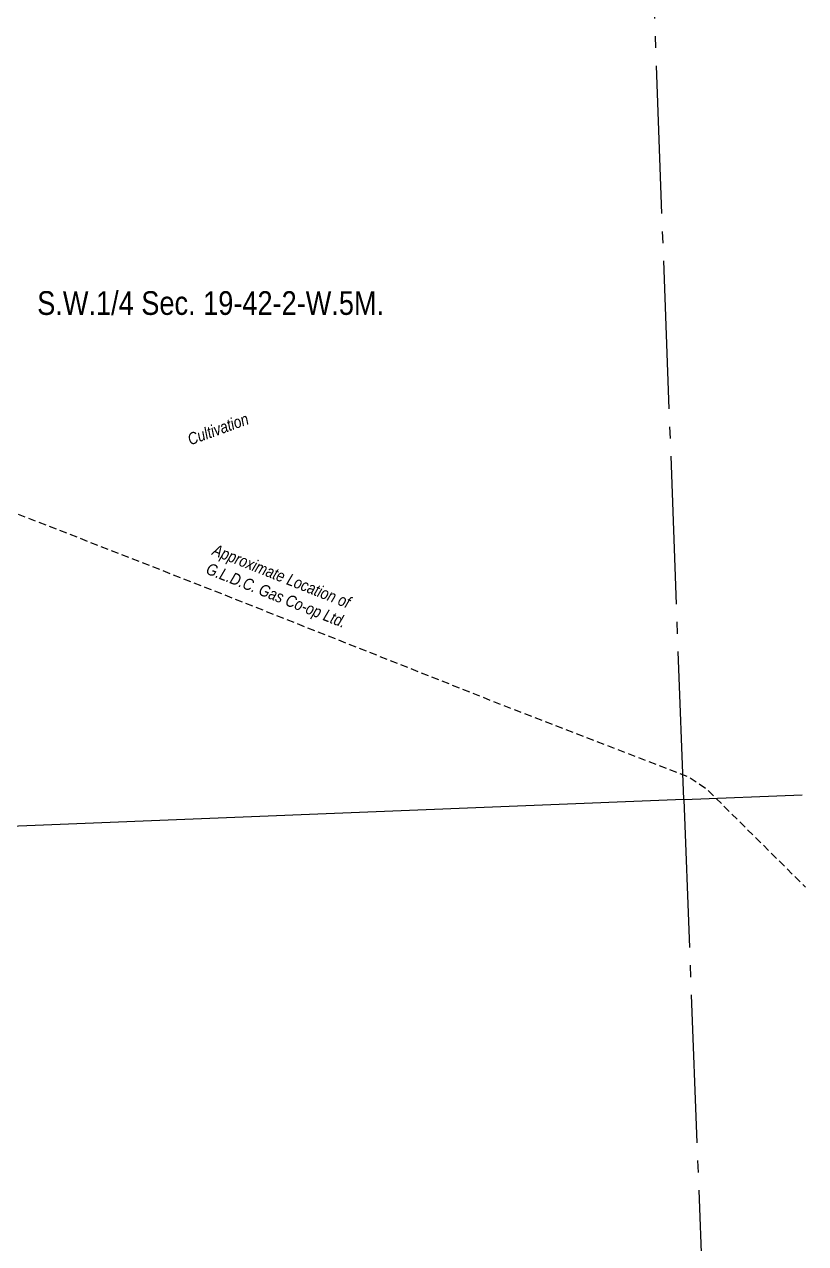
# Model space of a CAD drawing. Extents: x 670596 to 687743, y 5824540 to 5836613.
# Drawn here: x 683703 to 684362, y 5833673 to 5834702 of the extents above; entities that cross this region are included whole.
import ezdxf
from ezdxf.enums import TextEntityAlignment as Align

# ---------------------------------------------------------------- set-up
doc = ezdxf.new("R2010")
doc.units = 0
doc.header["$LTSCALE"] = 5
doc.linetypes.add('foc-QUARTERLINE', pattern=[33, 25, -3, 2, -3])
doc.linetypes.add('UG_PIPE', pattern=[1.875, 1.25, -0.625])
for name, color, linetype in [('AS-PIPE-UG', 44, 'UG_PIPE'), ('AS-PIPE-UG-T', 44, 'Continuous'), ('C-SYMBOL', 7, 'Continuous'), ('L-QSEC', 8, 'foc-QUARTERLINE'), ('L-SEC', 7, 'Continuous'), ('L-SECQ', 8, 'foc-QUARTERLINE')]:
    doc.layers.add(name, color=color, linetype=linetype)
doc.layers.add('T-TEXT', color=48, linetype='Continuous', lineweight=18)
doc.styles.add('175L', font='ARIALN.TTF', dxfattribs={"height": 20})
doc.styles.add('80LS', font='ARIALNI.TTF', dxfattribs={"height": 10})

msp = doc.modelspace()

# ---------------------------------------------------------------- linework, layer by layer
at = {"layer": 'AS-PIPE-UG', "flags": 128}
msp.add_lwpolyline([(683524.731, 5834312.284), (683549.47, 5834304.407), (683642.995, 5834310.033), (683856.581, 5834226.597), (684119.795, 5834122.244), (684263.478, 5834066.834), (684278.172, 5834057.066), (684362.155, 5833973.739)], dxfattribs=at)
at = {"layer": 'L-QSEC', "flags": 128}
msp.add_lwpolyline([(684259.349, 5834047.752), (684290.089, 5833243.428)], dxfattribs=at)
at = {"layer": 'L-SEC', "flags": 128}
for points in [[(684259.349, 5834047.752), (683459.001, 5834015.805)], [(684259.349, 5834047.752), (684359.256, 5834051.781)]]:
    msp.add_lwpolyline(points, dxfattribs=at)
at = {"layer": 'L-SECQ', "flags": 128}
msp.add_lwpolyline([(684259.349, 5834047.752), (684229.386, 5834852.148)], dxfattribs=at)

# ---------------------------------------------------------------- texts
at = {"layer": 'AS-PIPE-UG-T', "insert": (683845.815, 5834271.129), "char_height": 10, "attachment_point": 1, "rotation": 338.373736, "style": '175L'}
msp.add_mtext_dynamic_manual_height_columns('\\pi19.835;{\\fArial Narrow|b0|i1|c0|p34;Approximate Location of\\P\\pi20.759;G.L.D.C. Gas Co-op Ltd.}', width=164.71119, gutter_width=100, heights=[0], dxfattribs=at)
at = {"layer": 'C-SYMBOL', "color": 3, "style": '175L'}
msp.add_text('S.W.1/4 Sec. 19-42-2-W.5M.', height=19.99752, dxfattribs=at).set_placement((683860.014, 5834450.94), align=Align.BOTTOM_CENTER)
at = {"layer": 'T-TEXT', "style": '80LS'}
msp.add_text('Cultivation', height=9.99876, rotation=20, dxfattribs=at).set_placement((683866.237, 5834360.559), align=Align.MIDDLE_CENTER)

doc.saveas('drawing.dxf')
